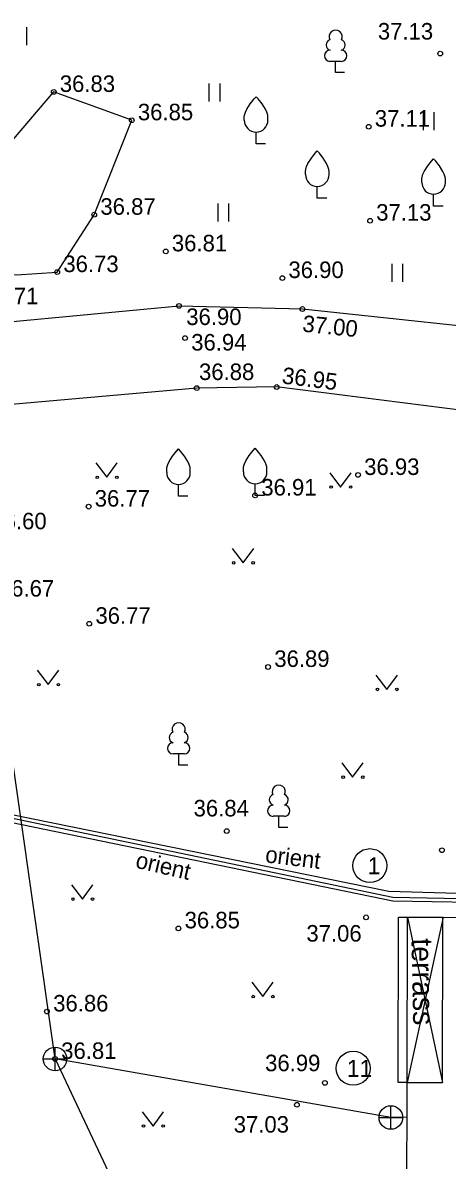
# Model space of a CAD drawing. Extents: x 624003 to 625180, y 6454071 to 6455744.
# Drawn here: x 624165.04 to 624183.03, y 6454762.05 to 6454810.22 of the extents above; entities that cross this region are included whole.
import ezdxf

# ---------------------------------------------------------------- set-up
doc = ezdxf.new("R2010")
doc.units = 0
for name, color, linetype in [('ABIJOONIS', 7, 'Continuous'), ('HALJASTUS', 7, 'Continuous'), ('HOONE', 7, 'Continuous'), ('HOONEDET', 7, 'Continuous'), ('KKAEV', 7, 'Continuous'), ('KORGUS-EH2000', 7, 'Continuous'), ('KTRASS', 7, 'Continuous'), ('MPKAABEL', 7, 'Continuous'), ('PUU', 7, 'Continuous'), ('SITRASS', 7, 'Continuous'), ('TEE', 7, 'Continuous'), ('VTRASS', 7, 'Continuous')]:
    doc.layers.add(name, color=color, linetype=linetype)

msp = doc.modelspace()

# ---------------------------------------------------------------- linework, layer by layer
at = {"layer": 'ABIJOONIS'}
for centre in [(624179.751, 6454774.525), (624179.047, 6454765.943)]:
    msp.add_circle(centre, 0.72, dxfattribs=at)
at = {"layer": 'HALJASTUS'}
for p, q in [((624165.198, 6454810.031), (624165.198, 6454809.269)), ((624172.932, 6454807.641), (624172.932, 6454806.879)), ((624173.388, 6454807.641), (624173.388, 6454806.879)), ((624182.012, 6454806.431), (624182.012, 6454805.669)), ((624182.468, 6454806.431), (624182.468, 6454805.669)), ((624173.302, 6454802.561), (624173.302, 6454801.799)), ((624173.758, 6454802.561), (624173.758, 6454801.799)), ((624180.682, 6454800.011), (624180.682, 6454799.249)), ((624181.138, 6454800.011), (624181.138, 6454799.249)), ((624168.137, 6454791.577), (624168.6, 6454790.97)), ((624168.6, 6454790.97), (624169.046, 6454791.577)), ((624178.047, 6454791.167), (624178.51, 6454790.56)), ((624178.51, 6454790.56), (624178.956, 6454791.167)), ((624173.917, 6454787.957), (624174.38, 6454787.35)), ((624174.38, 6454787.35), (624174.826, 6454787.957)), ((624165.657, 6454782.797), (624166.12, 6454782.19)), ((624166.12, 6454782.19), (624166.566, 6454782.797)), ((624180.007, 6454782.597), (624180.47, 6454781.99)), ((624180.47, 6454781.99), (624180.916, 6454782.597)), ((624178.557, 6454778.877), (624179.02, 6454778.27)), ((624179.02, 6454778.27), (624179.466, 6454778.877)), ((624167.107, 6454773.717), (624167.57, 6454773.11)), ((624167.57, 6454773.11), (624168.016, 6454773.717)), ((624174.747, 6454769.587), (624175.21, 6454768.98)), ((624175.21, 6454768.98), (624175.656, 6454769.587)), ((624170.097, 6454764.107), (624170.56, 6454763.5)), ((624170.56, 6454763.5), (624171.006, 6454764.107))]:
    msp.add_line(p, q, dxfattribs=at)
msp.add_lwpolyline([(624149.55, 6454799.8), (624164.78, 6454799.55), (624166.5, 6454799.66), (624168.07, 6454802.09), (624169.66, 6454806.09), (624166.35, 6454807.29), (624164.06, 6454804.63), (624159.82, 6454808.12)], dxfattribs=at)
for centre in [(624168.199, 6454790.97), (624169.028, 6454790.97), (624178.109, 6454790.56), (624178.938, 6454790.56), (624173.979, 6454787.35), (624174.808, 6454787.35), (624165.719, 6454782.19), (624166.548, 6454782.19), (624180.069, 6454781.99), (624180.898, 6454781.99), (624178.619, 6454778.27), (624179.448, 6454778.27), (624167.169, 6454773.11), (624167.998, 6454773.11), (624174.809, 6454768.98), (624175.638, 6454768.98), (624170.159, 6454763.5), (624170.988, 6454763.5)]:
    msp.add_circle(centre, 0.055, dxfattribs=at)
at = {"layer": 'HOONE'}
msp.add_lwpolyline([(624181.33, 6454765.34), (624180.95, 6454765.34), (624180.97, 6454772.35), (624182.85, 6454772.34)], dxfattribs=at)
msp.add_lwpolyline([(624190.197, 6454772.324), (624190.182, 6454765.324), (624192.882, 6454765.318), (624192.872, 6454760.318), (624190.172, 6454760.324), (624190.165, 6454756.824), (624182.815, 6454756.839), (624182.822, 6454760.339), (624181.322, 6454760.342), (624181.332, 6454765.342), (624182.832, 6454765.339), (624182.847, 6454772.339)], close=True, dxfattribs=at)
at = {"layer": 'HOONEDET'}
for p, q in [((624181.33, 6454765.34), (624181.35, 6454772.35)), ((624182.85, 6454772.34), (624181.33, 6454765.34)), ((624181.35, 6454772.35), (624182.83, 6454765.34))]:
    msp.add_line(p, q, dxfattribs=at)
at = {"layer": 'KKAEV'}
for p, q in [((624166.41, 6454765.84), (624166.41, 6454766.84)), ((624165.91, 6454766.34), (624166.91, 6454766.34)), ((624180.64, 6454763.36), (624180.64, 6454764.36)), ((624180.14, 6454763.86), (624181.14, 6454763.86))]:
    msp.add_line(p, q, dxfattribs=at)
for centre in [(624166.41, 6454766.34), (624180.64, 6454763.86)]:
    msp.add_circle(centre, 0.5, dxfattribs=at)
at = {"layer": 'KORGUS-EH2000'}
for centre in [(624182.732, 6454808.916), (624166.354, 6454807.292), (624169.662, 6454806.09), (624179.702, 6454805.818), (624168.07, 6454802.093), (624179.762, 6454801.837), (624171.101, 6454800.537), (624166.501, 6454799.661), (624176.041, 6454799.409), (624171.666, 6454798.228), (624176.893, 6454798.098), (624171.918, 6454796.869), (624172.415, 6454794.747), (624175.801, 6454794.795), (624179.249, 6454791.07), (624174.887, 6454790.202), (624167.833, 6454789.728), (624167.856, 6454784.771), (624175.438, 6454782.938), (624173.688, 6454775.991), (624182.805, 6454775.18), (624179.592, 6454772.336), (624171.637, 6454771.868), (624166.066, 6454768.345), (624166.413, 6454766.338), (624177.844, 6454765.326), (624176.659, 6454764.399)]:
    msp.add_circle(centre, 0.1, dxfattribs=at)
at = {"layer": 'KTRASS'}
msp.add_line((624166.41, 6454766.34), (624163.77, 6454784.83), dxfattribs=at)
for points in [[(624181.33, 6454763.88), (624180.64, 6454763.86), (624166.41, 6454766.34)], [(624166.41, 6454766.34), (624175.88, 6454746.25), (624175.9, 6454745.43)]]:
    msp.add_lwpolyline(points, dxfattribs=at)
at = {"layer": 'MPKAABEL'}
msp.add_lwpolyline([(624191.12, 6454765.32), (624190.86, 6454772.98), (624180.73, 6454773.17), (624161.95, 6454777.07), (624161.12, 6454779.48), (624163.69, 6454784.82)], dxfattribs=at)
at = {"layer": 'PUU'}
for p, q in [((624178.54, 6454808.585), (624178.06, 6454808.585)), ((624178.3, 6454808.11), (624178.3, 6454808.585)), ((624178.68, 6454808.11), (624178.3, 6454808.11)), ((624174.93, 6454805.09), (624174.93, 6454805.59)), ((624175.33, 6454805.09), (624174.93, 6454805.09)), ((624177.52, 6454802.79), (624177.52, 6454803.29)), ((624182.45, 6454802.46), (624182.45, 6454802.96)), ((624177.92, 6454802.79), (624177.52, 6454802.79)), ((624182.85, 6454802.46), (624182.45, 6454802.46)), ((624171.64, 6454790.17), (624171.64, 6454790.67)), ((624174.89, 6454790.2), (624174.89, 6454790.7)), ((624172.04, 6454790.17), (624171.64, 6454790.17)), ((624175.29, 6454790.2), (624174.89, 6454790.2)), ((624171.89, 6454779.255), (624171.41, 6454779.255)), ((624171.65, 6454778.78), (624171.65, 6454779.255)), ((624172.03, 6454778.78), (624171.65, 6454778.78)), ((624176.13, 6454776.615), (624175.65, 6454776.615)), ((624175.89, 6454776.14), (624175.89, 6454776.615)), ((624176.27, 6454776.14), (624175.89, 6454776.14))]:
    msp.add_line(p, q, dxfattribs=at)
for points in [[(624174.43, 6454806.09), (624174.43, 6454806.24), (624174.44, 6454806.305), (624174.475, 6454806.435), (624174.535, 6454806.555), (624174.68, 6454806.79), (624174.84, 6454806.995), (624174.93, 6454807.09)], [(624175.43, 6454806.09), (624175.43, 6454806.24), (624175.42, 6454806.305), (624175.385, 6454806.435), (624175.325, 6454806.555), (624175.18, 6454806.79), (624175.02, 6454806.995), (624174.93, 6454807.09)], [(624177.02, 6454803.79), (624177.02, 6454803.94), (624177.03, 6454804.005), (624177.065, 6454804.135), (624177.125, 6454804.255), (624177.27, 6454804.49), (624177.43, 6454804.695), (624177.52, 6454804.79)], [(624178.02, 6454803.79), (624178.02, 6454803.94), (624178.01, 6454804.005), (624177.975, 6454804.135), (624177.915, 6454804.255), (624177.77, 6454804.49), (624177.61, 6454804.695), (624177.52, 6454804.79)], [(624181.95, 6454803.46), (624181.95, 6454803.61), (624181.96, 6454803.675), (624181.995, 6454803.805), (624182.055, 6454803.925), (624182.2, 6454804.16), (624182.36, 6454804.365), (624182.45, 6454804.46)], [(624182.95, 6454803.46), (624182.95, 6454803.61), (624182.94, 6454803.675), (624182.905, 6454803.805), (624182.845, 6454803.925), (624182.7, 6454804.16), (624182.54, 6454804.365), (624182.45, 6454804.46)], [(624171.14, 6454791.17), (624171.14, 6454791.32), (624171.15, 6454791.385), (624171.185, 6454791.515), (624171.245, 6454791.635), (624171.39, 6454791.87), (624171.55, 6454792.075), (624171.64, 6454792.17)], [(624172.14, 6454791.17), (624172.14, 6454791.32), (624172.13, 6454791.385), (624172.095, 6454791.515), (624172.035, 6454791.635), (624171.89, 6454791.87), (624171.73, 6454792.075), (624171.64, 6454792.17)], [(624174.39, 6454791.2), (624174.39, 6454791.35), (624174.4, 6454791.415), (624174.435, 6454791.545), (624174.495, 6454791.665), (624174.64, 6454791.9), (624174.8, 6454792.105), (624174.89, 6454792.2)], [(624175.39, 6454791.2), (624175.39, 6454791.35), (624175.38, 6454791.415), (624175.345, 6454791.545), (624175.285, 6454791.665), (624175.14, 6454791.9), (624174.98, 6454792.105), (624174.89, 6454792.2)]]:
    msp.add_lwpolyline(points, dxfattribs=at)
for centre, radius, start, end in [((624178.3, 6454809.63), 0.277, 332.5799, 207.4201), ((624178.13, 6454809.283), 0.233, 109.0217, 253.1415), ((624178.47, 6454809.283), 0.233, 286.8508, 70.9859), ((624178.063, 6454808.822), 0.238, 90.0016, 269.3953), ((624178.537, 6454808.822), 0.238, 270.6047, 89.9984), ((624174.93, 6454806.09), 0.5, 180, 0), ((624177.52, 6454803.79), 0.5, 180, 0), ((624182.45, 6454803.46), 0.5, 180, 0), ((624171.64, 6454791.17), 0.5, 180, 0), ((624174.89, 6454791.2), 0.5, 180, 0), ((624171.65, 6454780.3), 0.277, 332.5799, 207.4201), ((624171.413, 6454779.492), 0.238, 90.0016, 269.3953), ((624171.48, 6454779.953), 0.233, 109.0217, 253.1415), ((624171.82, 6454779.953), 0.233, 286.8508, 70.9859), ((624171.887, 6454779.492), 0.238, 270.6047, 89.9984), ((624175.89, 6454777.66), 0.277, 332.5799, 207.4201), ((624175.72, 6454777.313), 0.233, 109.0217, 253.1415), ((624176.06, 6454777.313), 0.233, 286.8508, 70.9859), ((624175.653, 6454776.852), 0.238, 90.0016, 269.3953), ((624176.127, 6454776.852), 0.238, 270.6047, 89.9984)]:
    msp.add_arc(centre, radius, start, end, dxfattribs=at)
at = {"layer": 'SITRASS'}
msp.add_lwpolyline([(624160.98, 6454779.49), (624161.91, 6454777.03), (624162.51, 6454776.77), (624180.73, 6454773.03), (624190.76, 6454772.86), (624191, 6454765.32)], dxfattribs=at)
at = {"layer": 'TEE'}
for points in [[(624137.14, 6454793.62), (624144.93, 6454795.09), (624150.72, 6454796.44), (624160.26, 6454797.16), (624171.67, 6454798.23), (624176.89, 6454798.1), (624187.47, 6454796.98), (624199.05, 6454795.46), (624211.43, 6454792.29), (624231.45, 6454783.62), (624233.65, 6454782.24), (624243.48, 6454775.99), (624255.08, 6454766.57), (624261.42, 6454759.93), (624264.42, 6454755.71), (624269.4, 6454748.44), (624271.38, 6454746.6)], [(624195.78, 6454765.66), (624201.83, 6454765.36), (624203.52, 6454766.54), (624208.98, 6454776.5), (624211.91, 6454781.95), (624213.19, 6454784.49), (624213.46, 6454786.49), (624211.09, 6454789.07), (624198.6, 6454791.63), (624193.37, 6454792.76), (624187.36, 6454793.34), (624175.8, 6454794.8), (624172.42, 6454794.75), (624160.06, 6454793.66), (624151.42, 6454792.97), (624148.88, 6454789.6), (624146.23, 6454782.62), (624143.48, 6454773.91), (624142.94, 6454770.74)]]:
    msp.add_lwpolyline(points, dxfattribs=at)
at = {"layer": 'VTRASS'}
msp.add_lwpolyline([(624191.35, 6454765.32), (624191.16, 6454773.12), (624180.55, 6454773.43), (624162.06, 6454777.19)], dxfattribs=at)

# ---------------------------------------------------------------- texts
at = {"layer": 'ABIJOONIS'}
for s, p in [('1', (624179.66, 6454774.16)), ('11', (624178.78, 6454765.58))]:
    msp.add_text(s, height=0.72, dxfattribs=at).set_placement(p)
at = {"layer": 'HOONE'}
msp.add_text('terrass', height=0.9, rotation=271.2232, dxfattribs=at).set_placement((624181.511, 6454771.438))
at = {"layer": 'KORGUS-EH2000'}
for s, p in [(' 37.13', (624179.83, 6454809.51)), (' 36.83', (624166.35, 6454807.29)), (' 36.85', (624169.66, 6454806.09)), (' 37.11', (624179.7, 6454805.82)), (' 36.87', (624168.07, 6454802.09)), (' 37.13', (624179.76, 6454801.84)), (' 36.81', (624171.1, 6454800.54)), (' 36.73', (624166.5, 6454799.66)), (' 36.90', (624176.04, 6454799.41)), (' 36.71', (624163.1, 6454798.3)), (' 36.90', (624171.71, 6454797.42)), (' 36.94', (624171.92, 6454796.34)), (' 36.88', (624172.25, 6454795.09)), (' 36.93', (624179.25, 6454791.07)), (' 36.91', (624174.89, 6454790.2)), (' 36.77', (624167.83, 6454789.73)), (' 36.60', (624163.45, 6454788.77)), (' 36.67', (624163.77, 6454785.92)), (' 36.77', (624167.86, 6454784.77)), (' 36.89', (624175.44, 6454782.94)), (' 36.84', (624172.02, 6454776.61)), (' 36.85', (624171.64, 6454771.87)), (' 37.06', (624176.8, 6454771.31)), (' 36.86', (624166.07, 6454768.35)), (' 36.81', (624166.41, 6454766.34)), (' 36.99', (624175.05, 6454765.82)), (' 37.03', (624173.72, 6454763.22))]:
    msp.add_text(s, height=0.7, dxfattribs=at).set_placement(p)
for s, rotation, p in [(' 37.00', 354.1392, (624176.61, 6454797.17)), (' 36.95', 352.856, (624175.74, 6454794.98))]:
    msp.add_text(s, height=0.7, rotation=rotation, dxfattribs=at).set_placement(p)
at = {"layer": 'MPKAABEL'}
msp.add_text('orient', height=0.7, rotation=353.0559, dxfattribs=at).set_placement((624175.29, 6454774.67))
at = {"layer": 'SITRASS'}
msp.add_text('orient', height=0.7, rotation=346.8274, dxfattribs=at).set_placement((624169.78, 6454774.45))

doc.saveas('drawing.dxf')
